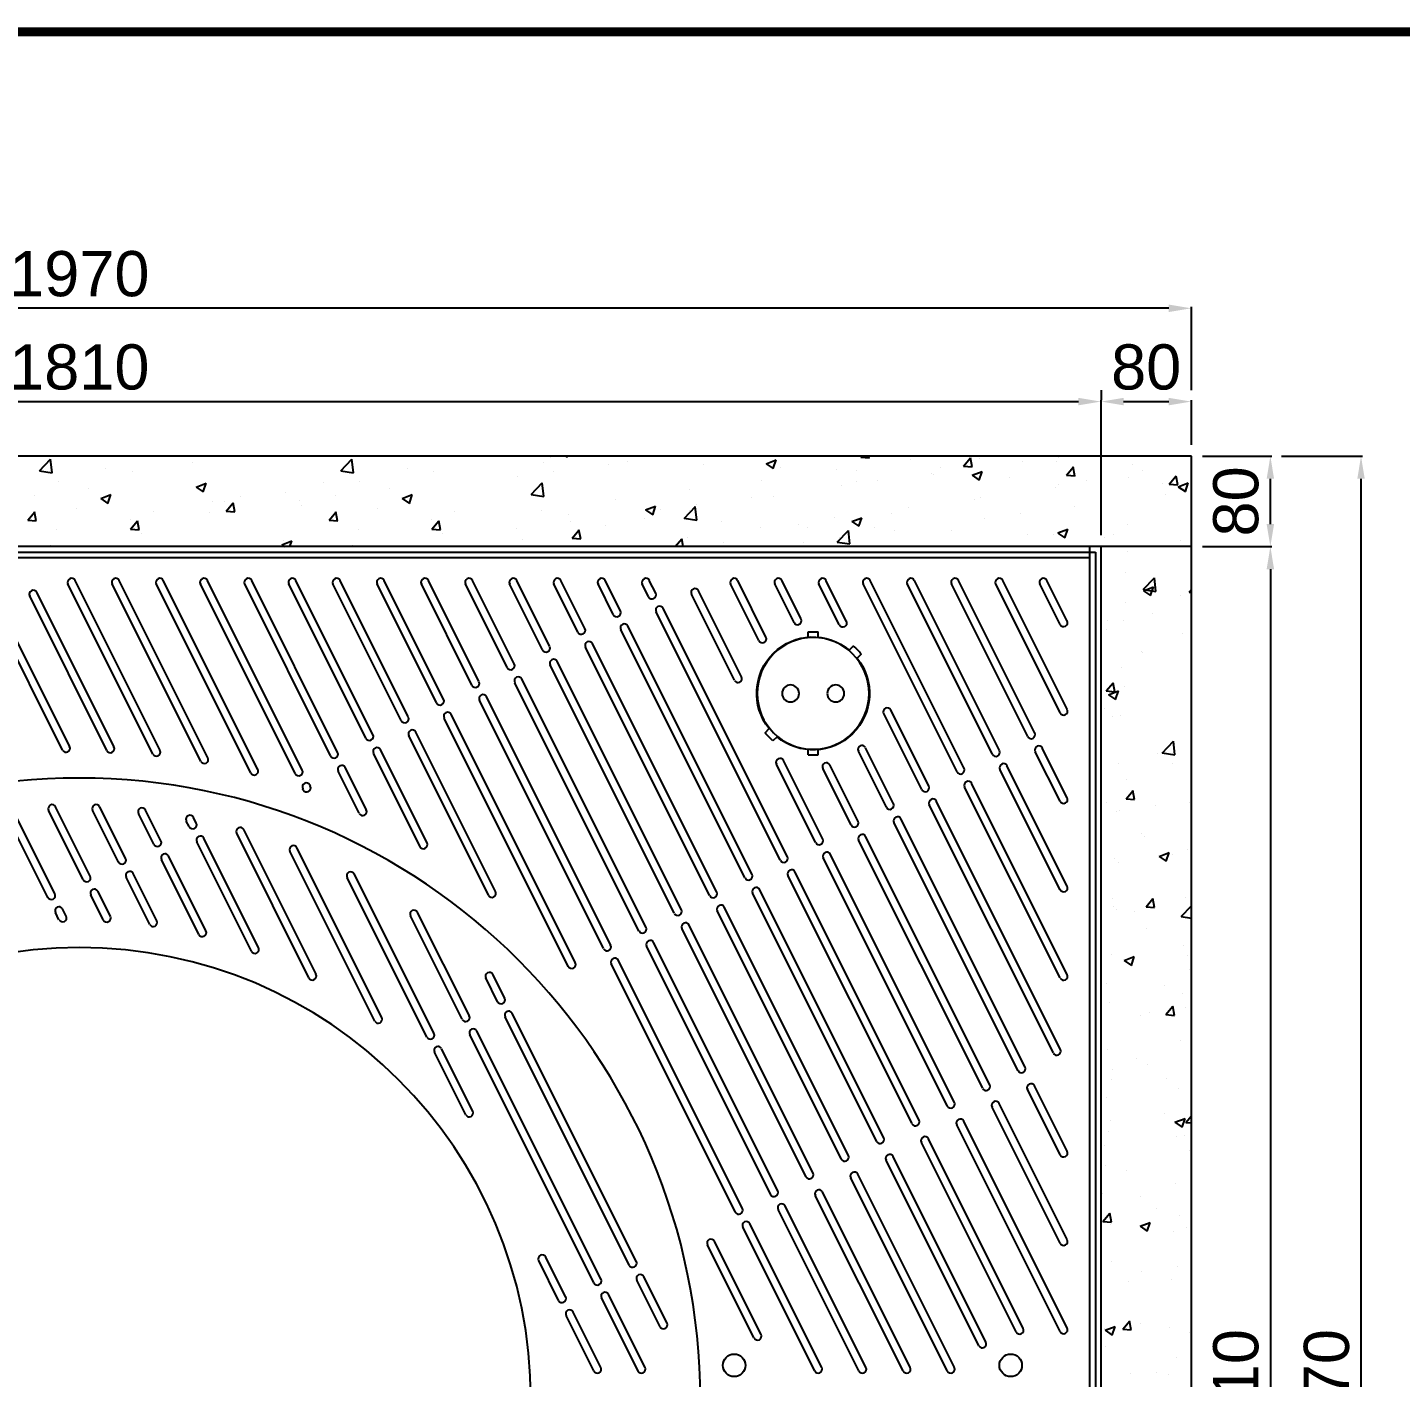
# Model space of a CAD drawing. Header units: millimetres. Extents: x 12320 to 18840, y -49763 to -45153.
# Drawn here: x 13776 to 14993, y -46499 to -45304 of the extents above; entities that cross this region are included whole.
import ezdxf

# ---------------------------------------------------------------- set-up
doc = ezdxf.new("R2010")
doc.units = ezdxf.units.MM
doc.layers.add('LAYOUT', color=7, linetype='Continuous')
doc.layers.add('받침틀', color=251, linetype='Continuous')
doc.styles.get("Standard").update_dxf_attribs({"font": 'arial.ttf'})
doc.dimstyles.new('ISO-25', dxfattribs={"dimtxt": 40, "dimasz": 20, "dimexe": 1.25, "dimexo": 10, "dimgap": 10, "dimtad": 1, "dimdec": 0, "dimtxsty": 'Standard', "dimcen": 2.5, "dimclrd": 3, "dimclre": 3, "dimclrt": 3, "dimadec": 0, "dimazin": 0, "dimtfac": 1, "dimtdec": 0, "dimtmove": 0, "dimatfit": 3, "dimfxl": 0, "dimarcsym": 0})

# ---------------------------------------------------------------- blocks, each defined once
blk = doc.blocks.new('*D5')
at = {"color": 3, "lineweight": -2, "transparency": 16777216}
for p, q in [((4706.4, -55191), (4706.4, -55199.8)), ((4726.4, -55201), (6496.4, -55201)), ((6516.4, -55319.4), (6516.4, -55199.8))]:
    blk.add_line(p, q, dxfattribs=at)
at = {"color": 3, "transparency": 16777216}
for points in [[(4726.4, -55197.7), (4726.4, -55204.3), (4706.4, -55201)], [(6496.4, -55197.7), (6496.4, -55204.3), (6516.4, -55201)]]:
    blk.add_solid(points, dxfattribs=at)
at = {"layer": 'Defpoints', "color": 0, "transparency": 16777216}
for p in [(4706.4, -55201), (6516.4, -55201), (6516.4, -55329.4)]:
    blk.add_point(p, dxfattribs=at)
at = {"color": 3, "transparency": 16777216, "insert": (5611.4, -55170.6), "char_height": 40, "attachment_point": 5}
blk.add_mtext('1810', dxfattribs=at)
blk = doc.blocks.new('*D6')
at = {"color": 3, "lineweight": -2, "transparency": 16777216}
for p, q in [((6516.4, -55191), (6516.4, -55199.8)), ((6536.4, -55201), (6576.4, -55201)), ((6596.4, -55239.4), (6596.4, -55199.8))]:
    blk.add_line(p, q, dxfattribs=at)
at = {"color": 3, "transparency": 16777216}
for points in [[(6536.4, -55197.7), (6536.4, -55204.3), (6516.4, -55201)], [(6576.4, -55197.7), (6576.4, -55204.3), (6596.4, -55201)]]:
    blk.add_solid(points, dxfattribs=at)
at = {"layer": 'Defpoints', "color": 0, "transparency": 16777216}
for p in [(6516.4, -55201), (6596.4, -55201), (6596.4, -55249.4)]:
    blk.add_point(p, dxfattribs=at)
at = {"color": 3, "transparency": 16777216, "insert": (6556.4, -55170.6), "char_height": 40, "attachment_point": 5}
blk.add_mtext('80', dxfattribs=at)
blk = doc.blocks.new('*D2')
at = {"color": 3, "lineweight": -2, "transparency": 16777216}
for p, q in [((4626.4, -55191), (4626.4, -55117.1)), ((6576.4, -55118.4), (4646.4, -55118.4)), ((6596.4, -55191), (6596.4, -55117.1))]:
    blk.add_line(p, q, dxfattribs=at)
at = {"color": 3, "transparency": 16777216}
for points in [[(4646.4, -55115.1), (4646.4, -55121.7), (4626.4, -55118.4)], [(6576.4, -55115.1), (6576.4, -55121.7), (6596.4, -55118.4)]]:
    blk.add_solid(points, dxfattribs=at)
at = {"layer": 'Defpoints', "color": 0, "transparency": 16777216}
for p in [(4626.4, -55118.4), (4626.4, -55201), (6596.4, -55201)]:
    blk.add_point(p, dxfattribs=at)
at = {"color": 3, "transparency": 16777216, "insert": (5611.4, -55088), "char_height": 40, "attachment_point": 5}
blk.add_mtext('1970', dxfattribs=at)
blk = doc.blocks.new('*D7')
at = {"color": 3, "lineweight": -2, "transparency": 16777216}
for p, q in [((6606.4, -55249.4), (6667.6, -55249.4)), ((6666.4, -55309.4), (6666.4, -55269.4)), ((6606.4, -55329.4), (6667.6, -55329.4))]:
    blk.add_line(p, q, dxfattribs=at)
at = {"color": 3, "transparency": 16777216}
for points in [[(6663.1, -55269.4), (6669.7, -55269.4), (6666.4, -55249.4)], [(6663.1, -55309.4), (6669.7, -55309.4), (6666.4, -55329.4)]]:
    blk.add_solid(points, dxfattribs=at)
at = {"layer": 'Defpoints', "color": 0, "transparency": 16777216}
for p in [(6596.4, -55249.4), (6666.4, -55249.4), (6596.4, -55329.4)]:
    blk.add_point(p, dxfattribs=at)
at = {"color": 3, "transparency": 16777216, "insert": (6636, -55289.4), "char_height": 40, "attachment_point": 5, "rotation": 90}
blk.add_mtext('80', dxfattribs=at)
blk = doc.blocks.new('*D8')
at = {"color": 3, "lineweight": -2, "transparency": 16777216}
for p, q in [((6647, -55329.4), (6667.6, -55329.4)), ((6666.4, -55349.4), (6666.4, -56819.4)), ((6606.4, -56839.4), (6667.6, -56839.4))]:
    blk.add_line(p, q, dxfattribs=at)
at = {"color": 3, "transparency": 16777216}
for points in [[(6663.1, -55349.4), (6669.7, -55349.4), (6666.4, -55329.4)], [(6663.1, -56819.4), (6669.7, -56819.4), (6666.4, -56839.4)]]:
    blk.add_solid(points, dxfattribs=at)
at = {"layer": 'Defpoints', "color": 0, "transparency": 16777216}
for p in [(6637, -55329.4), (6596.4, -56839.4), (6666.4, -56839.4)]:
    blk.add_point(p, dxfattribs=at)
at = {"color": 3, "transparency": 16777216, "insert": (6636, -56084.4), "char_height": 40, "attachment_point": 5, "rotation": 90}
blk.add_mtext('1510', dxfattribs=at)
blk = doc.blocks.new('*D3')
at = {"color": 3, "lineweight": -2, "transparency": 16777216}
for p, q in [((6676.4, -55249.4), (6747.9, -55249.4)), ((6746.7, -56899.4), (6746.7, -55269.4)), ((6676.4, -56919.4), (6747.9, -56919.4))]:
    blk.add_line(p, q, dxfattribs=at)
at = {"color": 3, "transparency": 16777216}
for points in [[(6743.4, -55269.4), (6750, -55269.4), (6746.7, -55249.4)], [(6743.4, -56899.4), (6750, -56899.4), (6746.7, -56919.4)]]:
    blk.add_solid(points, dxfattribs=at)
at = {"layer": 'Defpoints', "color": 0, "transparency": 16777216}
for p in [(6666.4, -55249.4), (6746.7, -55249.4), (6666.4, -56919.4)]:
    blk.add_point(p, dxfattribs=at)
at = {"color": 3, "transparency": 16777216, "insert": (6716.3, -56084.4), "char_height": 40, "attachment_point": 5, "rotation": 90}
blk.add_mtext('1670', dxfattribs=at)
blk = doc.blocks.new('AG1815')
for p, q in [((17607.6, -47902.7), (19407.6, -47902.7)), ((19407.6, -47902.7), (19407.6, -48652.7)), ((18572.8, -48081.4), (18497.5, -47930.8)), ((18579.1, -48078.3), (18503.8, -47927.7)), ((18615.2, -48087.9), (18536.7, -47930.8)), ((18621.4, -48084.7), (18542.9, -47927.7)), ((18659.4, -48098.1), (18575.8, -47930.8)), ((18665.7, -48095), (18582, -47927.7)), ((18698.8, -48098.7), (18614.9, -47930.8)), ((18705.1, -48095.6), (18621.2, -47927.7)), ((18730.2, -48083), (18654.1, -47930.8)), ((18736.4, -48079.9), (18660.3, -47927.7)), ((18761.5, -48067.4), (18693.2, -47930.8)), ((18767.7, -48064.3), (18699.4, -47927.7)), ((18792.8, -48051.7), (18732.3, -47930.8)), ((18799, -48048.6), (18738.6, -47927.7)), ((18824.1, -48036.1), (18771.4, -47930.8)), ((18830.3, -48033), (18777.7, -47927.7)), ((18855.4, -48020.4), (18810.6, -47930.8)), ((18861.6, -48017.3), (18816.8, -47927.7)), ((18886.7, -48004.8), (18849.7, -47930.8)), ((18892.9, -48001.6), (18856, -47927.7)), ((18918, -47989.1), (18888.8, -47930.8)), ((18924.2, -47986), (18895.1, -47927.7)), ((18949.3, -47973.5), (18928, -47930.8)), ((18955.5, -47970.3), (18934.2, -47927.7)), ((18980.6, -47957.8), (18967.1, -47930.8)), ((18986.9, -47954.7), (18973.4, -47927.7)), ((19011.9, -47942.2), (19006.2, -47930.8)), ((19018.2, -47939), (19012.5, -47927.7)), ((19109.6, -47981), (19084.5, -47930.8)), ((19115.8, -47977.9), (19090.8, -47927.7)), ((19140.7, -47964.9), (19123.6, -47930.8)), ((19146.9, -47961.8), (19129.9, -47927.7)), ((19180.8, -47967), (19162.8, -47930.8)), ((19187.1, -47963.9), (19169, -47927.7)), ((19285.1, -48097.2), (19201.9, -47930.8)), ((19291.3, -48094.1), (19208.1, -47927.7)), ((19316.4, -48081.5), (19241, -47930.8)), ((19322.6, -48078.4), (19247.3, -47927.7)), ((19347.7, -48065.9), (19280.1, -47930.8)), ((19353.9, -48062.8), (19286.4, -47927.7)), ((19376.3, -48044.9), (19319.3, -47930.8)), ((19382.6, -48041.8), (19325.5, -47927.7)), ((19376.3, -47966.7), (19358.4, -47930.8)), ((19382.6, -47963.6), (19364.7, -47927.7)), ((18532.1, -48078.2), (18463.7, -47941.4)), ((18538.4, -48075.1), (18470, -47938.3)), ((19088, -48016.1), (19049.9, -47939.9)), ((19094.3, -48013), (19056.2, -47936.8)), ((18499.1, -48074.8), (18438.6, -47953.9)), ((19134.8, -48172.3), (19024.9, -47952.5)), ((18492.8, -48077.9), (18432.4, -47957.1)), ((19128.5, -48175.5), (19018.6, -47955.6)), ((19097.2, -48191.1), (18987.3, -47971.2)), ((19103.5, -48188), (18993.6, -47968.1)), ((19065.9, -48206.8), (18956, -47986.9)), ((19072.2, -48203.6), (18962.3, -47983.8)), ((19034.6, -48222.4), (18924.7, -48002.5)), ((19040.9, -48219.3), (18931, -47999.4)), ((19009.6, -48234.9), (18899.6, -48015.1)), ((19003.3, -48238.1), (18893.4, -48018.2)), ((18972, -48253.7), (18862.1, -48033.8)), ((18978.3, -48250.6), (18868.3, -48030.7)), ((18940.7, -48269.4), (18830.8, -48049.5)), ((18947, -48266.2), (18837, -48046.4)), ((19253.8, -48112.8), (19220.1, -48045.5)), ((19260, -48109.7), (19226.4, -48042.4)), ((18876.3, -48203.2), (18805.7, -48062)), ((18870.1, -48206.3), (18799.5, -48065.1)), ((19228.7, -48125.4), (19203.9, -48075.8)), ((19382.6, -48120.1), (19360.6, -48076.2)), ((18809.4, -48163.3), (18768.2, -48080.8)), ((18815.7, -48160.1), (18774.4, -48077.7)), ((19166.1, -48156.7), (19131.4, -48087.2)), ((19222.5, -48128.5), (19197.7, -48078.9)), ((19376.3, -48123.2), (19354.4, -48079.3)), ((18755.6, -48133.9), (18736.9, -48096.5)), ((18761.9, -48130.8), (18743.1, -48093.3)), ((19159.8, -48159.8), (19125.1, -48090.3)), ((19191.2, -48144.2), (19166.1, -48094.1)), ((19197.4, -48141), (19172.4, -48091)), ((19376.3, -48201.5), (19323.1, -48095)), ((19382.6, -48198.3), (19329.3, -48091.8)), ((18706, -48113), (18705.6, -48112.1)), ((18712.3, -48109.9), (18711.8, -48109)), ((19376.3, -48279.7), (19291.8, -48110.6)), ((19382.6, -48276.6), (19298, -48107.5)), ((19376.7, -48343), (19266.7, -48123.1)), ((18479.7, -48208.3), (18442.6, -48134.1)), ((18486, -48205.1), (18448.9, -48131)), ((18511, -48192.6), (18480.3, -48131.3)), ((18517.3, -48189.5), (18486.6, -48128.1)), ((18542.3, -48177), (18519.4, -48131.1)), ((18548.6, -48173.8), (18525.7, -48128)), ((18573.6, -48161.3), (18560, -48134.1)), ((18579.9, -48158.2), (18566.3, -48131)), ((18611.2, -48142.5), (18608.7, -48137.5)), ((19370.4, -48346.1), (19260.5, -48126.3)), ((18604.9, -48145.6), (18602.4, -48140.7)), ((18717.3, -48276.4), (18653.2, -48148.3)), ((19339.1, -48361.8), (19229.2, -48141.9)), ((19345.4, -48358.7), (19235.4, -48138.8)), ((18660.1, -48256), (18611.6, -48159.1)), ((18666.4, -48252.9), (18617.9, -48155.9)), ((18711, -48279.5), (18647, -48151.4)), ((19307.8, -48377.4), (19197.9, -48157.6)), ((19314.1, -48374.3), (19204.1, -48154.4)), ((18619.8, -48238), (18586.6, -48171.6)), ((18769.3, -48317.8), (18694.1, -48167.5)), ((18775.5, -48314.7), (18700.4, -48164.4)), ((19276.5, -48393.1), (19166.6, -48173.2)), ((19282.8, -48390), (19172.8, -48170.1)), ((18613.5, -48241.1), (18580.3, -48174.7)), ((19251.5, -48405.6), (19141.5, -48185.7)), ((18570, -48232.3), (18549, -48190.4)), ((18576.3, -48229.2), (18555.3, -48187.2)), ((18815.5, -48332), (18744.9, -48190.7)), ((18821.8, -48328.9), (18751.1, -48187.6)), ((19245.2, -48408.7), (19135.3, -48188.9)), ((18528.8, -48228.2), (18517.7, -48206)), ((18535.1, -48225.1), (18524, -48202.9)), ((19213.9, -48424.4), (19103.9, -48204.5)), ((19220.1, -48421.3), (19110.2, -48201.4)), ((18489.6, -48228.1), (18486.4, -48221.7)), ((18495.9, -48225), (18492.7, -48218.5)), ((18853.1, -48313.2), (18807.3, -48221.6)), ((19182.6, -48440.1), (19072.6, -48220.2)), ((19188.8, -48436.9), (19078.9, -48217)), ((18846.8, -48316.3), (18801, -48224.8)), ((19157.5, -48452.6), (19047.6, -48232.7)), ((19151.3, -48455.7), (19041.3, -48235.8)), ((19120, -48471.4), (19010, -48251.5)), ((19126.2, -48468.2), (19016.3, -48248.4)), ((19088.7, -48487), (18978.7, -48267.1)), ((19094.9, -48483.9), (18985, -48264)), ((18878.1, -48300.7), (18867.6, -48279.7)), ((18884.4, -48297.5), (18873.9, -48276.6)), ((18994.8, -48534), (18884.8, -48314.1)), ((19001, -48530.8), (18891.1, -48311)), ((18963.4, -48549.6), (18853.5, -48329.7)), ((18969.7, -48546.5), (18859.8, -48326.6)), ((18856.2, -48397.7), (18828.5, -48342.3)), ((18849.9, -48400.8), (18822.2, -48345.4)), ((19376.3, -48436.3), (19347.4, -48378.3)), ((19382.6, -48433.1), (19353.6, -48375.2)), ((19382.6, -48511.4), (19322.3, -48390.9)), ((19376.3, -48514.5), (19316.1, -48394)), ((19376.3, -48592.8), (19284.8, -48409.6)), ((19382.6, -48589.7), (19291, -48406.5)), ((19337.4, -48593.1), (19253.5, -48425.3)), ((19343.6, -48590), (19259.7, -48422.2)), ((19304.4, -48605.4), (19222.2, -48440.9)), ((19310.6, -48602.3), (19228.4, -48437.8)), ((19282.7, -48624.6), (19197.1, -48453.5)), ((19276.4, -48627.7), (19190.9, -48456.6)), ((19237.3, -48627.7), (19159.5, -48472.3)), ((19243.5, -48624.6), (19165.8, -48469.1)), ((19198.1, -48627.7), (19126.7, -48484.8)), ((19204.4, -48624.6), (19132.9, -48481.6)), ((19159, -48627.7), (19095.4, -48500.4)), ((19165.3, -48624.6), (19101.6, -48497.3)), ((19111.5, -48595.3), (19070.3, -48513)), ((18938.4, -48562.1), (18920.8, -48526.9)), ((19105.2, -48598.4), (19064.1, -48516.1)), ((18932.1, -48565.3), (18914.5, -48530)), ((19022, -48588.5), (19001.5, -48547.4)), ((19028.3, -48585.3), (19007.7, -48544.3)), ((19002.5, -48627.7), (18970.2, -48563)), ((19008.7, -48624.6), (18976.4, -48559.9)), ((18963.4, -48627.7), (18938.8, -48578.7)), ((18969.6, -48624.6), (18945.1, -48575.6))]:
    blk.add_line(p, q)
blk.add_lwpolyline([(19122, -48069.6, -0.045549), (19115, -48062.5), (19118.6, -48058.9, -0.904534), (19189.6, -47989.3), (19193.2, -47985.8, -0.045549), (19200.2, -47992.9), (19196.6, -47996.5, -0.904534), (19125.6, -48066.1)], format="xyb", close=True)
for centre in [(19087.6, -48622.7), (19332.6, -48622.7)]:
    blk.add_circle(centre, 10)
for centre, radius, start, end in [((18500.7, -47929.3), 3.5, 26.5651, 206.5651), ((18539.8, -47929.3), 3.5, 26.5651, 206.5651), ((18578.9, -47929.3), 3.5, 26.5651, 206.5651), ((18618, -47929.3), 3.5, 26.5651, 206.5651), ((18657.2, -47929.3), 3.5, 26.5651, 206.5651), ((18696.3, -47929.3), 3.5, 26.5651, 206.5651), ((18735.4, -47929.3), 3.5, 26.5651, 206.5651), ((18774.6, -47929.3), 3.5, 26.5651, 206.5651), ((18813.7, -47929.3), 3.5, 26.5651, 206.5651), ((18852.8, -47929.3), 3.5, 26.5651, 206.5651), ((18892, -47929.3), 3.5, 26.5651, 206.5651), ((18931.1, -47929.3), 3.5, 26.5651, 206.5651), ((18970.2, -47929.3), 3.5, 26.5651, 206.5651), ((19009.4, -47929.3), 3.5, 26.5651, 206.5651), ((19087.6, -47929.3), 3.5, 26.5651, 206.5651), ((19126.8, -47929.3), 3.5, 26.5651, 206.5651), ((19165.9, -47929.3), 3.5, 26.5651, 206.5651), ((19205, -47929.3), 3.5, 26.5651, 206.5651), ((19244.1, -47929.3), 3.5, 26.5651, 206.5651), ((19283.3, -47929.3), 3.5, 26.5651, 206.5651), ((19322.4, -47929.3), 3.5, 26.5651, 206.5651), ((19361.5, -47929.3), 3.5, 26.5651, 206.5651), ((18466.8, -47939.9), 3.5, 26.5651, 206.5651), ((19015, -47940.6), 3.5, 206.5651, 26.5651), ((19053, -47938.4), 3.5, 26.5651, 206.5651), ((18983.7, -47956.3), 3.5, 206.5651, 26.5651), ((19021.7, -47954), 3.5, 26.5651, 206.5651), ((18990.4, -47969.7), 3.5, 26.5651, 206.5651), ((19143.8, -47963.4), 3.5, 206.5651, 26.5651), ((19184, -47965.4), 3.5, 206.5651, 26.5651), ((19379.5, -47965.1), 3.5, 206.5651, 26.5651), ((18952.4, -47971.9), 3.5, 206.5651, 26.5651), ((19112.7, -47979.4), 3.5, 206.5651, 26.5651), ((18921.1, -47987.6), 3.5, 206.5651, 26.5651), ((18959.1, -47985.3), 3.5, 26.5651, 206.5651), ((18889.8, -48003.2), 3.5, 206.5651, 26.5651), ((18927.8, -48001), 3.5, 26.5651, 206.5651), ((18896.5, -48016.6), 3.5, 26.5651, 206.5651), ((19091.1, -48014.6), 3.5, 206.5651, 26.5651), ((18858.5, -48018.9), 3.5, 206.5651, 26.5651), ((18827.2, -48034.5), 3.5, 206.5651, 26.5651), ((18865.2, -48032.3), 3.5, 26.5651, 206.5651), ((18795.9, -48050.2), 3.5, 206.5651, 26.5651), ((18833.9, -48047.9), 3.5, 26.5651, 206.5651), ((19223.2, -48044), 3.5, 26.5651, 206.5651), ((19379.5, -48043.4), 3.5, 206.5651, 26.5651), ((18764.6, -48065.8), 3.5, 206.5651, 26.5651), ((18802.6, -48063.6), 3.5, 26.5651, 206.5651), ((19350.8, -48064.3), 3.5, 206.5651, 26.5651), ((18495.9, -48076.3), 3.5, 206.5651, 26.5651), ((18535.2, -48076.7), 3.5, 206.5651, 26.5651), ((18771.3, -48079.2), 3.5, 26.5651, 206.5651), ((19200.8, -48077.3), 3.5, 26.5651, 206.5651), ((19357.5, -48077.7), 3.5, 26.5651, 206.5651), ((18575.9, -48079.8), 3.5, 206.5651, 26.5651), ((18618.3, -48086.3), 3.5, 206.5651, 26.5651), ((18733.3, -48081.5), 3.5, 206.5651, 26.5651), ((19128.2, -48088.7), 3.5, 26.5651, 206.5651), ((19169.3, -48092.6), 3.5, 26.5651, 206.5651), ((19319.5, -48080), 3.5, 206.5651, 26.5651), ((18662.6, -48096.5), 3.5, 206.5651, 26.5651), ((18702, -48097.1), 3.5, 206.5651, 26.5651), ((18740, -48094.9), 3.5, 26.5651, 206.5651), ((19288.2, -48095.6), 3.5, 206.5651, 26.5651), ((19326.2, -48093.4), 3.5, 26.5651, 206.5651), ((18507.6, -48652.7), 550, 0, 180), ((18708.7, -48110.5), 3.5, 26.5651, 206.5651), ((18709.1, -48111.5), 3.5, 206.5651, 26.5651), ((19256.9, -48111.3), 3.5, 206.5651, 26.5651), ((19294.9, -48109), 3.5, 26.5651, 206.5651), ((19225.6, -48126.9), 3.5, 206.5651, 26.5651), ((19263.6, -48124.7), 3.5, 26.5651, 206.5651), ((19379.5, -48121.6), 3.5, 206.5651, 26.5651), ((18483.5, -48129.7), 3.5, 26.5651, 206.5651), ((18522.5, -48129.6), 3.5, 26.5651, 206.5651), ((18563.2, -48132.6), 3.5, 26.5651, 206.5651), ((18605.6, -48139.1), 3.5, 26.5651, 206.5651), ((18758.7, -48132.4), 3.5, 206.5651, 26.5651), ((19232.3, -48140.4), 3.5, 26.5651, 206.5651), ((18608.1, -48144.1), 3.5, 206.5651, 26.5651), ((18650.1, -48149.9), 3.5, 26.5651, 206.5651), ((19194.3, -48142.6), 3.5, 206.5651, 26.5651), ((18576.8, -48159.7), 3.5, 206.5651, 26.5651), ((18614.8, -48157.5), 3.5, 26.5651, 206.5651), ((18812.5, -48161.7), 3.5, 206.5651, 26.5651), ((19163, -48158.2), 3.5, 206.5651, 26.5651), ((19201, -48156), 3.5, 26.5651, 206.5651), ((18545.5, -48175.4), 3.5, 206.5651, 26.5651), ((18583.5, -48173.2), 3.5, 26.5651, 206.5651), ((18697.3, -48165.9), 3.5, 26.5651, 206.5651), ((19131.7, -48173.9), 3.5, 206.5651, 26.5651), ((19169.7, -48171.7), 3.5, 26.5651, 206.5651), ((18552.2, -48188.8), 3.5, 26.5651, 206.5651), ((18748, -48189.2), 3.5, 26.5651, 206.5651), ((19138.4, -48187.3), 3.5, 26.5651, 206.5651), ((18514.1, -48191), 3.5, 206.5651, 26.5651), ((19100.4, -48189.5), 3.5, 206.5651, 26.5651), ((19379.5, -48199.9), 3.5, 206.5651, 26.5651), ((18482.8, -48206.7), 3.5, 206.5651, 26.5651), ((18520.9, -48204.5), 3.5, 26.5651, 206.5651), ((18873.2, -48204.8), 3.5, 206.5651, 26.5651), ((19069.1, -48205.2), 3.5, 206.5651, 26.5651), ((19107.1, -48203), 3.5, 26.5651, 206.5651), ((18489.6, -48220.1), 3.5, 26.5651, 206.5651), ((18804.1, -48223.2), 3.5, 26.5651, 206.5651), ((19037.8, -48220.9), 3.5, 206.5651, 26.5651), ((19075.8, -48218.6), 3.5, 26.5651, 206.5651), ((18492.8, -48226.5), 3.5, 206.5651, 26.5651), ((18532, -48226.7), 3.5, 206.5651, 26.5651), ((18573.1, -48230.7), 3.5, 206.5651, 26.5651), ((19006.5, -48236.5), 3.5, 206.5651, 26.5651), ((19044.5, -48234.3), 3.5, 26.5651, 206.5651), ((18616.7, -48239.6), 3.5, 206.5651, 26.5651), ((19013.2, -48249.9), 3.5, 26.5651, 206.5651), ((18507.6, -48652.7), 400, 0, 180), ((18663.2, -48254.4), 3.5, 206.5651, 26.5651), ((18975.1, -48252.2), 3.5, 206.5651, 26.5651), ((18943.8, -48267.8), 3.5, 206.5651, 26.5651), ((18981.9, -48265.6), 3.5, 26.5651, 206.5651), ((18714.1, -48278), 3.5, 206.5651, 26.5651), ((18870.8, -48278.2), 3.5, 26.5651, 206.5651), ((19379.5, -48278.2), 3.5, 206.5651, 26.5651), ((18881.2, -48299.1), 3.5, 206.5651, 26.5651), ((18772.4, -48316.3), 3.5, 206.5651, 26.5651), ((18849.9, -48314.8), 3.5, 206.5651, 26.5651), ((18887.9, -48312.5), 3.5, 26.5651, 206.5651), ((18818.6, -48330.4), 3.5, 206.5651, 26.5651), ((18856.6, -48328.2), 3.5, 26.5651, 206.5651), ((18825.3, -48343.8), 3.5, 26.5651, 206.5651), ((19373.5, -48344.6), 3.5, 206.5651, 26.5651), ((19342.2, -48360.2), 3.5, 206.5651, 26.5651), ((19310.9, -48375.9), 3.5, 206.5651, 26.5651), ((19350.5, -48376.8), 3.5, 26.5651, 206.5651), ((19279.6, -48391.5), 3.5, 206.5651, 26.5651), ((19319.2, -48392.4), 3.5, 26.5651, 206.5651), ((18853, -48399.2), 3.5, 206.5651, 26.5651), ((19287.9, -48408.1), 3.5, 26.5651, 206.5651), ((19248.3, -48407.2), 3.5, 206.5651, 26.5651), ((19217, -48422.8), 3.5, 206.5651, 26.5651), ((19256.6, -48423.7), 3.5, 26.5651, 206.5651), ((19185.7, -48438.5), 3.5, 206.5651, 26.5651), ((19225.3, -48439.4), 3.5, 26.5651, 206.5651), ((19379.5, -48434.7), 3.5, 206.5651, 26.5651), ((19154.4, -48454.1), 3.5, 206.5651, 26.5651), ((19194, -48455), 3.5, 26.5651, 206.5651), ((19123.1, -48469.8), 3.5, 206.5651, 26.5651), ((19162.7, -48470.7), 3.5, 26.5651, 206.5651), ((19091.8, -48485.4), 3.5, 206.5651, 26.5651), ((19129.8, -48483.2), 3.5, 26.5651, 206.5651), ((19098.5, -48498.9), 3.5, 26.5651, 206.5651), ((19067.2, -48514.5), 3.5, 26.5651, 206.5651), ((19379.5, -48513), 3.5, 206.5651, 26.5651), ((18917.6, -48528.4), 3.5, 26.5651, 206.5651), ((18997.9, -48532.4), 3.5, 206.5651, 26.5651), ((18966.6, -48548.1), 3.5, 206.5651, 26.5651), ((19004.6, -48545.8), 3.5, 26.5651, 206.5651), ((18935.3, -48563.7), 3.5, 206.5651, 26.5651), ((18973.3, -48561.5), 3.5, 26.5651, 206.5651), ((18942, -48577.1), 3.5, 26.5651, 206.5651), ((19025.1, -48586.9), 3.5, 206.5651, 26.5651), ((19108.4, -48596.9), 3.5, 206.5651, 26.5651), ((19340.5, -48591.5), 3.5, 206.5651, 26.5651), ((19379.5, -48591.2), 3.5, 206.5651, 26.5651), ((19307.5, -48603.8), 3.5, 206.5651, 26.5651), ((18966.5, -48626.1), 3.5, 206.5651, 26.5651), ((19005.6, -48626.1), 3.5, 206.5651, 26.5651), ((19162.1, -48626.1), 3.5, 206.5651, 26.5651), ((19201.3, -48626.1), 3.5, 206.5651, 26.5651), ((19240.4, -48626.1), 3.5, 206.5651, 26.5651), ((19279.5, -48626.1), 3.5, 206.5651, 26.5651)]:
    blk.add_arc(centre, radius, start, end)
blk = doc.blocks.new('A$C6562381F')
for p, q in [((4.5, 54.5), (-4.5, 54.5)), ((-4.5, 49.3), (-4.5, 54.5)), ((4.5, 49.3), (4.5, 54.5)), ((-4.5, -54.5), (-4.5, -49.3)), ((4.5, -54.5), (-4.5, -54.5)), ((4.5, -54.5), (4.5, -49.3))]:
    blk.add_line(p, q)
for centre, radius in [((0, 0), 49.5), ((-20, 0), 7.5), ((20, 0), 7.5)]:
    blk.add_circle(centre, radius)
blk = doc.blocks.new('A$C5F405FDE')
at = {"linetype": 'Continuous'}
for p, q in [((-12.2, 929.2), (-2.3, 939.5)), ((-0.9, 927.4), (-2.3, 939.5)), ((254.7, 929.2), (264.6, 939.5)), ((266, 927.4), (264.6, 939.5)), ((434, 936.6), (434, 936.6)), ((440.5, 940.6), (440.5, 940.6)), ((454.2, 942.1), (455.3, 941.4)), ((455.3, 941.4), (455.5, 942.1)), ((508.3, 937.8), (508.3, 937.8)), ((631.5, 935.5), (640.3, 938.9)), ((637.8, 931.2), (640.3, 938.9)), ((715.3, 941.3), (716, 942.1)), ((715.3, 941.3), (722.9, 940.6)), ((722.8, 940.6), (722.5, 942.1)), ((759, 939.4), (759, 939.4)), ((806.4, 933.3), (812.5, 940.6)), ((813.9, 932.6), (812.4, 940.6)), ((820.5, 940.5), (820.5, 940.5)), ((858.5, 937.2), (858.5, 937.2)), ((888.3, 937.7), (888.3, 937.7)), ((890.3, 941.4), (890.3, 941.4)), ((-12.2, 929.2), (-0.9, 927.5)), ((46.7, 931.6), (46.7, 931.6)), ((69.9, 928.5), (69.9, 928.5)), ((123.5, 936.2), (123.5, 936.2)), ((254.7, 929.2), (266, 927.5)), ((313.6, 931.6), (313.6, 931.6)), ((336.8, 928.5), (336.8, 928.5)), ((443.4, 928.3), (443.4, 928.3)), ((491.5, 934.6), (491.5, 934.6)), ((576.1, 934.9), (576.1, 934.9)), ((631.5, 935.4), (637.8, 931.2)), ((643.9, 932.1), (643.9, 932.1)), ((693.8, 930.4), (693.8, 930.4)), ((711.7, 929.2), (711.7, 929.2)), ((778.3, 926.7), (778.3, 926.7)), ((779.5, 926.3), (779.5, 926.3)), ((785.9, 932.1), (785.9, 932.1)), ((806.4, 933.3), (814, 932.6)), ((814, 925.3), (822.9, 928.7)), ((814, 925.3), (820.3, 921)), ((820.3, 921), (822.9, 928.7)), ((897.5, 925.3), (903.6, 932.6)), ((897.5, 925.3), (905.1, 924.7)), ((905, 924.6), (903.5, 932.6)), ((956.1, 934.8), (956.1, 934.8)), ((964.4, 929.6), (964.4, 929.6)), ((988.6, 917.4), (994.7, 924.7)), ((996.1, 916.7), (994.6, 924.6)), ((4.7, 919.5), (4.7, 919.5)), ((31.4, 913.5), (31.4, 913.5)), ((126.6, 914.8), (135.5, 918.3)), ((126.6, 914.8), (132.9, 910.6)), ((132.9, 910.6), (135.5, 918.2)), ((239.6, 918.9), (239.6, 918.9)), ((271.6, 919.5), (271.6, 919.5)), ((298.3, 913.5), (298.3, 913.5)), ((411.6, 924.1), (411.6, 924.1)), ((423.3, 908.2), (433.2, 918.5)), ((434.6, 906.4), (433.2, 918.5)), ((563.6, 912.8), (563.6, 912.8)), ((627.8, 920.9), (627.8, 920.9)), ((698.4, 916.1), (698.4, 916.1)), ((711.8, 919.4), (711.8, 919.4)), ((730.2, 920.3), (730.2, 920.3)), ((847.3, 923.5), (847.3, 923.5)), ((887.5, 914.8), (887.5, 914.8)), ((890.4, 916.9), (890.4, 916.9)), ((915.1, 920.6), (915.1, 920.6)), ((952.7, 923.7), (952.7, 923.7)), ((982.9, 917.7), (982.9, 917.7)), ((988.6, 917.4), (996.2, 916.7)), ((996.5, 915.1), (1005.4, 918.5)), ((996.5, 915.1), (1002.8, 910.8)), ((1002.8, 910.8), (1005.4, 918.5)), ((-16.7, 907.2), (-16.7, 907.2)), ((42.2, 904.7), (51.1, 908.1)), ((42.2, 904.7), (48.5, 900.4)), ((48.5, 900.4), (51.1, 908.1)), ((141.5, 901.9), (141.5, 901.9)), ((152, 901.7), (152, 901.7)), ((153.3, 893.6), (159.4, 900.9)), ((160.8, 892.9), (159.3, 900.8)), ((165.5, 906.2), (165.5, 906.2)), ((205.6, 910), (205.6, 910)), ((218.4, 903), (218.4, 903)), ((250.2, 907.2), (250.2, 907.2)), ((309.1, 904.7), (315.5, 900.4)), ((309.2, 904.7), (318, 908.1)), ((315.5, 900.4), (318, 908.1)), ((423.3, 908.2), (434.6, 906.4)), ((498.4, 903.9), (498.4, 903.9)), ((618.2, 905.6), (618.2, 905.6)), ((637.7, 906.7), (637.7, 906.7)), ((816.3, 904.2), (816.3, 904.2)), ((821.6, 905.2), (821.6, 905.2)), ((985.2, 908.2), (985.2, 908.2)), ((-22.6, 885.6), (-16.4, 892.9)), ((-15, 884.9), (-16.5, 892.9)), ((20.7, 896), (20.7, 896)), ((88.5, 893.2), (88.5, 893.2)), ((138.2, 892.4), (138.2, 892.4)), ((153.3, 893.6), (160.9, 892.9)), ((219.8, 898.9), (219.8, 898.9)), ((244.4, 885.6), (250.5, 892.9)), ((251.9, 884.9), (250.4, 892.9)), ((287.6, 896), (287.6, 896)), ((355.4, 893.2), (355.4, 893.2)), ((432.5, 894.3), (432.5, 894.3)), ((456.3, 890.3), (456.3, 890.3)), ((524.7, 894.5), (533.6, 897.9)), ((524.7, 894.5), (531.1, 890.2)), ((531.1, 890.2), (533.6, 897.9)), ((538.3, 895.1), (538.3, 895.1)), ((558.9, 887.1), (568.8, 897.5)), ((563.7, 894), (563.7, 894)), ((570.1, 885.4), (568.7, 897.5)), ((570.1, 899.3), (570.1, 899.3)), ((692.2, 888.2), (692.2, 888.2)), ((742.2, 891.5), (742.2, 891.5)), ((757.4, 897.1), (757.4, 897.1)), ((856.9, 891.3), (856.9, 891.3)), ((905, 897.7), (905, 897.7)), ((-22.6, 885.6), (-15, 884.9)), ((3.1, 877.3), (3.1, 877.3)), ((68.3, 886.2), (68.3, 886.2)), ((68.5, 877.6), (74.7, 884.9)), ((68.5, 877.6), (76.1, 876.9)), ((76.1, 876.9), (74.6, 884.9)), ((244.4, 885.6), (252, 884.9)), ((270, 877.3), (270, 877.3)), ((335.2, 886.2), (335.2, 886.2)), ((335.5, 877.6), (341.6, 884.9)), ((335.5, 877.6), (343.1, 876.9)), ((343, 876.9), (341.5, 884.9)), ((410, 878.2), (410, 878.2)), ((458.1, 884.5), (458.1, 884.5)), ((459.6, 869.6), (465.8, 876.9)), ((467.2, 869), (465.7, 876.9)), ((489.6, 881.2), (489.6, 881.2)), ((524.1, 887.4), (524.1, 887.4)), ((558.9, 887.2), (570.2, 885.4)), ((591.9, 884.6), (591.9, 884.6)), ((626.2, 878.6), (626.2, 878.6)), ((659.7, 881.7), (659.7, 881.7)), ((668.2, 878.8), (668.2, 878.8)), ((694.4, 866.1), (704.3, 876.4)), ((705.7, 864.4), (704.3, 876.4)), ((707.3, 884.3), (716.2, 887.7)), ((707.3, 884.3), (713.6, 880.1)), ((713.6, 880.1), (716.1, 887.7)), ((727.5, 878.8), (727.5, 878.8)), ((744.9, 876.6), (744.9, 876.6)), ((795.3, 876), (795.3, 876)), ((825.1, 887.1), (825.1, 887.1)), ((889.8, 874.2), (898.7, 877.6)), ((896.1, 869.9), (898.7, 877.6)), ((951.2, 881.4), (951.2, 881.4)), ((78.2, 874), (78.2, 874)), ((202.4, 863.7), (211.3, 867.1)), ((202.4, 863.7), (204.9, 862.1)), ((204.1, 867.7), (204.1, 867.7)), ((209.6, 862.1), (211.3, 867.1)), ((345.1, 874), (345.1, 874)), ((415.5, 868.5), (415.5, 868.5)), ((459.6, 869.6), (467.2, 869)), ((551, 862.1), (556.8, 869)), ((558.1, 862.1), (556.8, 869)), ((562.1, 870.5), (562.1, 870.5)), ((594.1, 866.1), (594.1, 866.1)), ((665, 866.1), (665, 866.1)), ((694.4, 866.1), (705.7, 864.4)), ((696.8, 870.2), (696.8, 870.2)), ((863.1, 873.1), (863.1, 873.1)), ((886, 872.5), (886, 872.5)), ((889.8, 874.1), (896.1, 869.9)), ((930.9, 870.2), (930.9, 870.2)), ((938.9, 872.5), (938.9, 872.5)), ((998.7, 867.4), (998.7, 867.4)), ((-2, 863.4), (-2, 863.4)), ((264.9, 863.4), (264.9, 863.4)), ((820, 863), (820, 863)), ((951.8, 858.1), (951.8, 858.1)), ((983.6, 862.3), (983.6, 862.3)), ((949.6, 839.2), (949.6, 839.2)), ((965.5, 824.1), (975.4, 834.4)), ((976.8, 822.3), (975.4, 834.4)), ((965.5, 824.1), (976.8, 822.4)), ((965.6, 823), (974.5, 826.4)), ((965.6, 823), (971.9, 818.7)), ((971.9, 818.7), (974.5, 826.4)), ((998.2, 818.5), (998.2, 818.5)), ((1006.2, 821.8), (1008.1, 824.1)), ((1006.2, 821.8), (1008.1, 821.7)), ((950.1, 812.2), (950.1, 812.2)), ((1007.7, 809.4), (1007.7, 809.4)), ((933.6, 796.7), (933.6, 796.7)), ((948.1, 796.9), (948.1, 796.9)), ((973.9, 802.5), (973.9, 802.5)), ((932.9, 788.3), (932.9, 788.3)), ((1000.7, 785.4), (1000.7, 785.4)), ((964.1, 768.8), (964.1, 768.8)), ((964.8, 768.5), (964.8, 768.5)), ((946.6, 754.6), (946.6, 754.6)), ((932.7, 734.3), (938.8, 741.6)), ((932.7, 734.3), (940.3, 733.6)), ((934.7, 730.9), (943.6, 734.3)), ((934.7, 730.9), (941, 726.7)), ((940.2, 733.6), (938.8, 741.6)), ((941, 726.7), (943.6, 734.3)), ((948.7, 737.9), (948.7, 737.9)), ((931.4, 718.4), (931.4, 718.4)), ((938.5, 711.7), (938.5, 711.7)), ((945, 712.3), (945, 712.3)), ((982.3, 679.3), (992.2, 689.7)), ((993.6, 677.6), (992.2, 689.7)), ((943.5, 670), (943.5, 670)), ((978.2, 678.8), (978.2, 678.8)), ((982.3, 679.4), (993.6, 677.6)), ((991.7, 670.2), (991.7, 670.2)), ((1007.6, 678.2), (1007.6, 678.2)), ((950.3, 638.7), (956.5, 646)), ((950.7, 656), (950.7, 656)), ((957.9, 638.1), (956.4, 646)), ((1007.3, 648.6), (1007.3, 648.6)), ((933.2, 635.9), (933.2, 635.9)), ((950.3, 638.7), (957.9, 638.1)), ((976.6, 632.9), (976.6, 632.9)), ((1006.1, 635.9), (1006.1, 635.9)), ((941.9, 627.8), (941.9, 627.8)), ((944.8, 628.7), (944.8, 628.7)), ((963.7, 608), (963.7, 608)), ((966.5, 605.6), (966.5, 605.6)), ((940.4, 585.5), (940.4, 585.5)), ((979.6, 587.7), (988.5, 591.1)), ((979.6, 587.7), (985.9, 583.4)), ((985.9, 583.4), (988.5, 591.1)), ((991.3, 589.2), (991.3, 589.2)), ((1004.5, 593.6), (1004.5, 593.6)), ((943.2, 582.8), (943.2, 582.8)), ((938.1, 550.8), (938.1, 550.8)), ((968, 543.2), (974.1, 550.5)), ((975.5, 542.5), (974, 550.5)), ((1003, 551.3), (1003, 551.3)), ((938.8, 543.2), (938.8, 543.2)), ((941.7, 540.7), (941.7, 540.7)), ((957.9, 539.1), (957.9, 539.1)), ((968, 543.2), (975.6, 542.5)), ((999.2, 534.6), (1008.1, 543.9)), ((968.5, 523.6), (968.5, 523.6)), ((999.1, 534.6), (1008.1, 533.2)), ((937.3, 500.9), (937.3, 500.9)), ((948.7, 495.6), (957.6, 499)), ((955, 491.3), (957.6, 499)), ((1001.4, 509.1), (1001.4, 509.1)), ((1004.7, 499.6), (1004.7, 499.6)), ((948.7, 495.6), (955, 491.3)), ((1006.9, 487.8), (1006.9, 487.8)), ((932.9, 475.1), (932.9, 475.1)), ((984.3, 473.3), (984.3, 473.3)), ((999.9, 466.8), (999.9, 466.8)), ((935.7, 458.7), (935.7, 458.7)), ((985.6, 447.7), (991.7, 455)), ((993.1, 447), (991.6, 455)), ((1003.1, 453.7), (1003.1, 453.7)), ((963.3, 447.2), (963.3, 447.2)), ((971.3, 449.5), (971.3, 449.5)), ((985.6, 447.7), (993.2, 447)), ((934.2, 416.4), (934.2, 416.4)), ((998.4, 424.5), (998.4, 424.5)), ((959.5, 408.4), (959.5, 408.4)), ((969.7, 403.6), (969.7, 403.6)), ((937.7, 390), (937.7, 390)), ((937.9, 399.4), (937.9, 399.4)), ((986.3, 391.3), (986.3, 391.3)), ((996.8, 382.2), (996.8, 382.2)), ((932.7, 374.1), (932.7, 374.1)), ((936.2, 353.5), (936.2, 353.5)), ((984.3, 359.8), (984.3, 359.8)), ((993.6, 352.4), (1002.5, 355.8)), ((999.9, 348.1), (1002.5, 355.8)), ((1003.2, 352.2), (1008.1, 358)), ((934.3, 343.8), (934.3, 343.8)), ((993.6, 352.4), (999.9, 348.1)), ((1002, 341), (1002, 341)), ((1003.2, 352.2), (1008.1, 351.7)), ((931.1, 331.8), (931.1, 331.8)), ((995.3, 340), (995.3, 340)), ((1006.6, 327), (1006.6, 327)), ((932.5, 314.3), (932.5, 314.3)), ((950.9, 309.7), (950.9, 309.7)), ((993.7, 297.7), (993.7, 297.7)), ((929.6, 289.5), (929.6, 289.5)), ((962.9, 286.4), (962.9, 286.4)), ((929.7, 264.6), (935.9, 271.9)), ((937.3, 263.9), (935.8, 271.9)), ((977.3, 276.1), (977.3, 276.1)), ((997.7, 270.2), (997.7, 270.2)), ((929.7, 264.6), (937.3, 263.9)), ((936.3, 261.9), (936.3, 261.9)), ((962.7, 260.3), (971.6, 263.7)), ((962.7, 260.3), (969, 256)), ((969, 256), (971.6, 263.7)), ((1004.1, 259), (1004.1, 259)), ((992.2, 255.4), (992.2, 255.4)), ((937.4, 229.2), (937.4, 229.2)), ((964.3, 220.1), (964.3, 220.1)), ((996.1, 224.3), (996.1, 224.3)), ((952.1, 211.5), (952.1, 211.5)), ((990.6, 213.1), (990.6, 213.1)), ((931.8, 168.2), (940.7, 171.6)), ((938.1, 163.9), (940.7, 171.6)), ((947.4, 169.1), (953.5, 176.4)), ((954.9, 168.4), (953.4, 176.3)), ((962.7, 174.2), (962.7, 174.2)), ((989.1, 170.8), (989.1, 170.8)), ((930.9, 170), (930.9, 170)), ((931.8, 168.2), (938.1, 163.9)), ((947.4, 169.1), (954.9, 168.4)), ((1006.2, 166.1), (1006.2, 166.1)), ((932.1, 153.4), (932.1, 153.4)), ((995.1, 143.8), (995.1, 143.8)), ((954.1, 129.6), (954.1, 129.6)), ((977.4, 130.4), (977.4, 130.4)), ((987.5, 128.6), (987.5, 128.6))]:
    blk.add_line(p, q, dxfattribs=at)
at = {"layer": '받침틀'}
for p, q in [((1008.1, 942.1), (-961.9, 942.1)), ((1008.1, -727.9), (1008.1, 942.1)), ((1008.1, 862.1), (-961.9, 862.1)), ((918.1, 852.1), (-871.9, 852.1)), ((918.1, -647.9), (918.1, 862.1)), ((928.1, -647.9), (928.1, 862.1))]:
    blk.add_line(p, q, dxfattribs=at)
for base, p1, p2, picture, middle in [((-961.9, 1073.1), (1008.1, 990.4), (-961.9, 990.4), '*D2', (23.1, 1103.5)), ((928.1, 990.4), (-881.9, 990.4), (928.1, 862.1), '*D5', (23.1, 1020.9)), ((1008.1, 990.4), (928.1, 990.4), (1008.1, 942.1), '*D6', (968.1, 1020.9))]:
    dim = blk.add_linear_dim(base=base, p1=p1, p2=p2, dimstyle='ISO-25')
    dim.commit()
    dim.dimension.update_dxf_attribs({"geometry": picture, "text_midpoint": middle, "insert": (-5588.3, 56191.5)})
for base, p1, p2, picture, middle in [((1078.1, 942.1), (1008.1, 862.1), (1008.1, 942.1), '*D7', (1047.7, 902.1)), ((1158.4, 942.1), (1078.1, -727.9), (1078.1, 942.1), '*D3', (1128, 107.1)), ((1078.1, -647.9), (1048.7, 862.1), (1008.1, -647.9), '*D8', (1047.7, 107.1))]:
    dim = blk.add_linear_dim(base=base, p1=p1, p2=p2, angle=90, dimstyle='ISO-25')
    dim.commit()
    dim.dimension.update_dxf_attribs({"geometry": picture, "text_midpoint": middle, "insert": (-5588.3, 56191.5)})

msp = doc.modelspace()

# ---------------------------------------------------------------- linework, layer by layer
at = {"layer": 'LAYOUT', "const_width": 7.76}
msp.add_lwpolyline([(12475.7, -49607.7), (18685, -49607.7), (18685, -45307.8), (12475.7, -45307.8)], close=True, dxfattribs=at)

# ---------------------------------------------------------------- block references
for name, p in [('A$C5F405FDE', (13799.2, -46625.7)), ('AG1815', (-4685.3, 2134.1))]:
    msp.add_blockref(name, p)
at = {"xscale": -1}
msp.add_blockref('A$C6562381F', (14472.3, -45893.6), dxfattribs=at)

doc.saveas('drawing.dxf')
